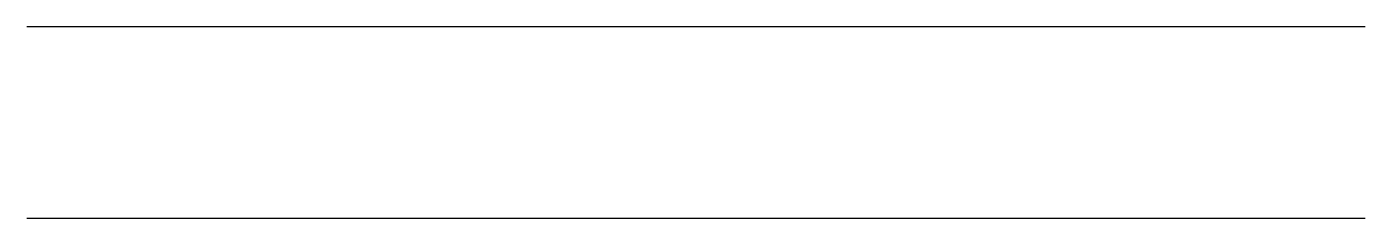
# Model space of a CAD drawing. Header units: metres. Extents: x 2.5 to 37.5, y 2 to 7.
import ezdxf

# ---------------------------------------------------------------- set-up
doc = ezdxf.new("R2010")
doc.units = ezdxf.units.M

msp = doc.modelspace()

# ---------------------------------------------------------------- linework, layer by layer
at = {"layer": 'Layer0'}
for p, q in [((37.5, 7), (2.5, 7)), ((2.5, 2), (37.5, 2))]:
    msp.add_line(p, q, dxfattribs=at)

doc.saveas('drawing.dxf')
